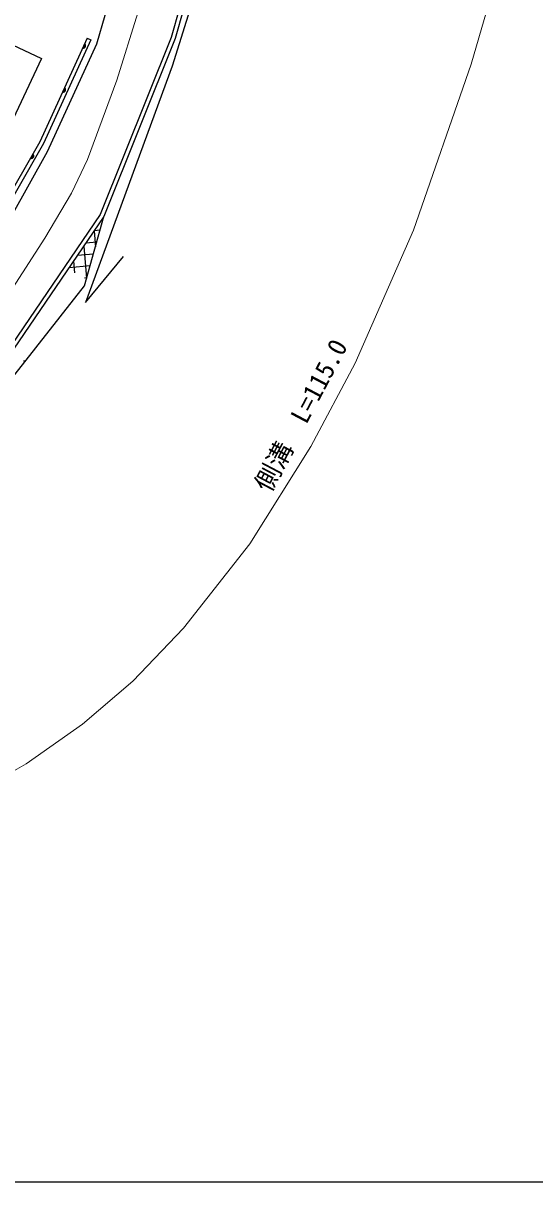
# Model space of a CAD drawing. Units: millimetres at full size, sheet at 1:1000; details may follow other scales. Extents: x 40000 to 680000, y 20000 to 380000.
# Drawn here: x 501259 to 550944, y 205000 to 317585 of the extents above; entities that cross this region are included whole.
import ezdxf
from ezdxf.enums import TextEntityAlignment as Align

# ---------------------------------------------------------------- set-up
doc = ezdxf.new("R2010")
doc.units = ezdxf.units.MM
doc.header["$LTSCALE"] = 1000
doc.linetypes.add('CHAIN', pattern=[18.5, 12, -1.5, 3.5, -1.5])
for name, color, linetype, lineweight in [('M-BGD', 7, 'Continuous', 25), ('M-BMK', 2, 'CHAIN', 13), ('M-STR-HTXT', 7, 'Continuous', 13), ('M-TTL-BAND', 7, 'Continuous', 25)]:
    doc.layers.add(name, color=color, linetype=linetype, lineweight=lineweight)
doc.styles.add('ＭＳ ゴシック', font='')
doc.styles.get('ＭＳ ゴシック').set_extended_font_data('MS Gothic')

msp = doc.modelspace()

# ---------------------------------------------------------------- hatches: boundary and pattern name
at = {"layer": 'M-BGD'}
for points in [[(507237, 315655), (506979, 315085, 0.84072)], [(505296, 311383), (505037, 310814, 0.84072)], [(502230, 304927), (501915, 304386, 0.84072)]]:
    msp.add_hatch(color=256, dxfattribs=at).paths.add_polyline_path(points)

# ---------------------------------------------------------------- linework, layer by layer
for p, q in [((507460, 316138), (507824, 315972)), ((509055, 298628), (508986, 298622)), ((508140, 297381), (508275, 295843)), ((508731, 297471), (508168, 297421)), ((508406, 296313), (507349, 296221)), ((508082, 295155), (506530, 295020)), ((507139, 295913), (507414, 292770)), ((507758, 293998), (505712, 293819)), ((506138, 294445), (506236, 293330)), ((507434, 292840), (507219, 292821)), ((501334, 284821), (501353, 284603))]:
    msp.add_line(p, q, dxfattribs=at)
for points in [[(513774, 341478), (513078, 336639), (512133, 331465), (511352, 327660), (509995, 321657), (509173, 318338), (508379, 315547), (503587, 305070), (496724, 292793), (495839, 292065)], [(520843, 340144), (520125, 335786), (519252, 330857), (517734, 324056), (516453, 319046), (515639, 316209), (508745, 298978), (498969, 284638), (493285, 278001), (490295, 274816), (487936, 272494), (481947, 268070), (471811, 261246), (462948, 256217), (462381, 255991), (456663, 252486), (431350, 249339)], [(520879, 337899), (520519, 335718), (519644, 330778), (518123, 323963), (516840, 318941), (516018, 316080), (509100, 298789), (499287, 284394), (493582, 277734), (490582, 274536), (488197, 272189), (482177, 267743), (472022, 260906), (463122, 255856)], [(518952, 323773), (515734, 313410), (507320, 290457), (510994, 294929)], [(507460, 316138), (502884, 306068), (495404, 293035)], [(507824, 315972), (503241, 305886), (495461, 292331)], [(477939, 264890), (483383, 265843), (490799, 273166), (495732, 277457), (507213, 292053), (509100, 298789)]]:
    msp.add_lwpolyline(points, dxfattribs=at)
msp.add_lwpolyline([(495782, 317558), (503044, 314145), (500071, 307819), (492809, 311232)], close=True, dxfattribs=at)
at = {"layer": 'M-BMK'}
msp.add_lwpolyline([(395168, 253306), (423791, 252851), (431041, 252909), (434561, 253174), (440492, 254086), (445912, 255241), (453013, 256949), (455542, 257660), (460508, 259459), (465030, 261441), (469128, 263613), (475777, 267600), (481812, 271969), (486194, 275354), (490156, 279219), (494116, 283863), (500240, 291868), (503358, 296702), (505950, 301060), (507504, 304330), (510365, 312043), (512407, 318582), (513911, 324965), (516915, 340656)], dxfattribs=at)
at = {"layer": 'M-STR-HTXT'}
msp.add_lwpolyline([(458476, 229058), (468315, 231086), (477411, 233575), (486771, 237439), (494037, 241353), (501536, 245628), (507012, 249472), (511902, 253664), (516836, 258788), (523278, 266990), (529190, 276454), (533482, 284563), (539166, 297485), (544760, 313592), (549244, 328972), (550304, 334584)], dxfattribs=at)
at = {"layer": 'M-TTL-BAND'}
msp.add_line((40000, 205000), (579000, 205000), dxfattribs=at)

# ---------------------------------------------------------------- texts
at = {"layer": 'M-STR-HTXT', "style": 'ＭＳ ゴシック'}
msp.add_text('側溝\u3000L=115.0', height=1833, rotation=62.109, dxfattribs=at).set_placement((525722, 271631), align=Align.BOTTOM_LEFT)

doc.saveas('drawing.dxf')
